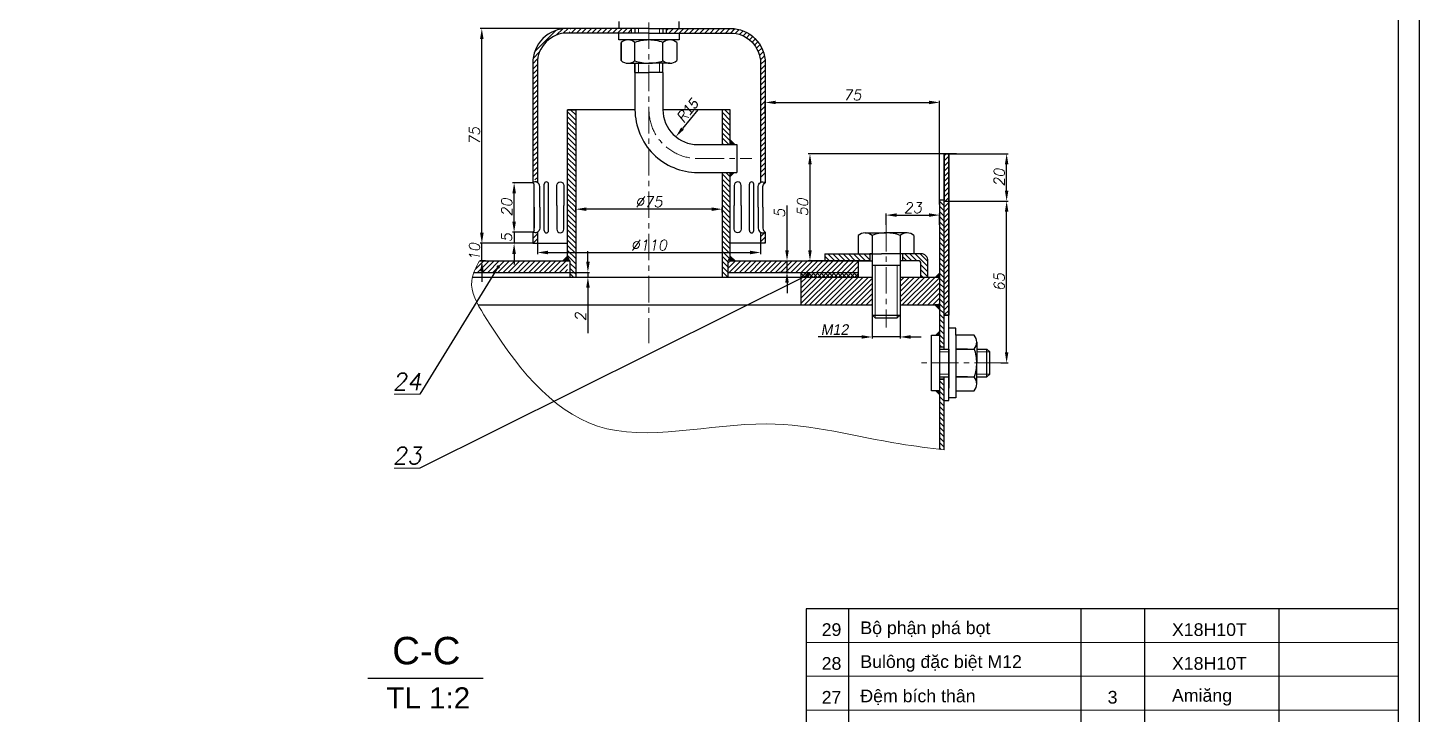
# Model space of a CAD drawing. Extents: x -45808 to 5458, y -9631 to 5897.
# Drawn here: x -43159 to -39868, y -7111 to -5486 of the extents above; entities that cross this region are included whole.
import ezdxf

# ---------------------------------------------------------------- set-up
doc = ezdxf.new("R2010")
doc.units = 0
doc.header["$LTSCALE"] = 50
doc.header["$MEASUREMENT"] = 0
doc.linetypes.add('CENTER', pattern=[2, 1.25, -0.25, 0.25, -0.25])
doc.layers.get('0').update_dxf_attribs({"linetype": 'CONTINUOUS', "plot": 0})
doc.layers.get('DEFPOINTS').update_dxf_attribs({"linetype": 'CONTINUOUS'})
for name, color, linetype, lineweight in [('Dam', 2, 'CONTINUOUS', 30), ('kthuoc', 3, 'CONTINUOUS', 13), ('manh', 4, 'CONTINUOUS', 13), ('Net manh', 3, 'CONTINUOUS', 13), ('Tam dut', 1, 'CENTER', 13)]:
    doc.layers.add(name, color=color, linetype=linetype, lineweight=lineweight)
doc.styles.add('chu2.5', font='txt.shx', dxfattribs={"oblique": 10, "height": 25})
doc.styles.add('chu50', font='', dxfattribs={"height": 50})
doc.styles.add('chu65', font='', dxfattribs={"height": 65})
doc.styles.get('chu50').set_extended_font_data('.VnArial')
doc.styles.get('chu65').set_extended_font_data('.VnArial')
doc.dimstyles.new('Copy of kichthuoc2.5', dxfattribs={"dimtxt": 25, "dimasz": 25, "dimexe": 4, "dimexo": 0, "dimgap": 5, "dimtad": 1, "dimdec": 0, "dimzin": 0, "dimdsep": 46, "dimtxsty": 'chu2.5', "dimcen": 5, "dimclrd": 256, "dimclre": 256, "dimclrt": 256, "dimadec": 0, "dimazin": 0, "dimtfac": 1, "dimtdec": 0, "dimtmove": 0, "dimatfit": 0, "dimfxl": 1, "dimtolj": 1, "dimtzin": 0, "dimarcsym": 0})
doc.dimstyles.new('kichthuoc2.5', dxfattribs={"dimtxt": 25, "dimasz": 25, "dimexe": 4, "dimexo": 0, "dimgap": 5, "dimtad": 1, "dimtoh": 1, "dimdec": 0, "dimzin": 0, "dimdsep": 46, "dimtxsty": 'chu2.5', "dimcen": 5, "dimclrd": 256, "dimclre": 256, "dimclrt": 256, "dimadec": 0, "dimazin": 0, "dimtfac": 1, "dimtdec": 0, "dimtmove": 0, "dimatfit": 0, "dimfxl": 1, "dimtolj": 1, "dimtzin": 0, "dimarcsym": 0})
pattern_1 = [(135, (-40187.813, -8291.269), (-6.0767, -6.0767), [])]
pattern_2 = [(45, (-40187.813, -8291.269), (-6.0767, 6.0767), [])]
pattern_3 = [(45, (-13007.818, -1818.66), (-6.076699, 6.076699), [])]
pattern_4 = [(135, (-13007.818, -1818.66), (-6.076699, -6.076699), [])]

# ---------------------------------------------------------------- blocks, each defined once
blk = doc.blocks.new('*D22')
at = {"layer": 'DEFPOINTS', "color": 0}
for p in [(-41574.5, -5680.1), (-41626.4, -5744.2)]:
    blk.add_point(p, dxfattribs=at)
at = {"layer": 'kthuoc', "lineweight": -2}
blk.add_line((-41574.5, -5680.1), (-41610.6, -5724.8), dxfattribs=at)
at = {"layer": 'kthuoc'}
blk.add_solid([(-41613.9, -5722.2), (-41607.4, -5727.4), (-41626.4, -5744.2)], dxfattribs=at)
at = {"layer": 'kthuoc', "insert": (-41598.9, -5682.5), "char_height": 25, "attachment_point": 5, "rotation": 51.0253, "style": 'chu2.5'}
blk.add_mtext('\\A1;R\\Fgdt.shx;15', dxfattribs=at)
blk = doc.blocks.new('*D21')
at = {"layer": 'DEFPOINTS', "color": 0}
for p in [(-41129, -5952.9), (-41002.5, -5929.6), (-41002.5, -5952.9)]:
    blk.add_point(p, dxfattribs=at)
at = {"layer": 'kthuoc', "lineweight": -2}
for p, q in [((-41129, -5952.9), (-41129, -5925.6)), ((-41104, -5929.6), (-41027.5, -5929.6)), ((-41002.5, -5952.9), (-41002.5, -5925.6))]:
    blk.add_line(p, q, dxfattribs=at)
at = {"layer": 'kthuoc'}
for points in [[(-41104, -5925.4), (-41104, -5933.7), (-41129, -5929.6)], [(-41027.5, -5925.4), (-41027.5, -5933.7), (-41002.5, -5929.6)]]:
    blk.add_solid(points, dxfattribs=at)
at = {"layer": 'kthuoc', "insert": (-41065.7, -5912.1), "char_height": 25, "attachment_point": 5, "style": 'chu2.5'}
blk.add_mtext('\\A1;23', dxfattribs=at)
blk = doc.blocks.new('*D20')
at = {"layer": 'DEFPOINTS', "color": 0}
for p in [(-41382.9, -6037.6), (-41363.4, -6037.6), (-41382.9, -6064.3)]:
    blk.add_point(p, dxfattribs=at)
at = {"layer": 'kthuoc', "lineweight": -2}
for p, q in [((-41363.4, -6012.6), (-41363.4, -5907.2)), ((-41382.9, -6037.6), (-41359.4, -6037.6)), ((-41363.4, -6064.3), (-41363.4, -6037.6)), ((-41382.9, -6064.3), (-41359.4, -6064.3)), ((-41363.4, -6089.3), (-41363.4, -6114.3))]:
    blk.add_line(p, q, dxfattribs=at)
at = {"layer": 'kthuoc'}
for points in [[(-41367.6, -6012.6), (-41359.2, -6012.6), (-41363.4, -6037.6)], [(-41367.6, -6089.3), (-41359.2, -6089.3), (-41363.4, -6064.3)]]:
    blk.add_solid(points, dxfattribs=at)
at = {"layer": 'kthuoc', "insert": (-41380.9, -5947.4), "char_height": 25, "attachment_point": 5, "rotation": 90, "style": 'chu2.5'}
blk.add_mtext('\\A1;  5', dxfattribs=at)
blk = doc.blocks.new('*D19')
at = {"layer": 'DEFPOINTS', "color": 0}
for p in [(-41162, -6166.2), (-41096, -6166.2), (-41162, -6218)]:
    blk.add_point(p, dxfattribs=at)
at = {"layer": 'kthuoc', "lineweight": -2}
for p, q in [((-41162, -6166.2), (-41162, -6222)), ((-41096, -6166.2), (-41096, -6222)), ((-41187, -6218), (-41289.8, -6218)), ((-41096, -6218), (-41162, -6218)), ((-41071, -6218), (-41046, -6218))]:
    blk.add_line(p, q, dxfattribs=at)
at = {"layer": 'kthuoc'}
for points in [[(-41187, -6213.8), (-41187, -6222.1), (-41162, -6218)], [(-41071, -6213.8), (-41071, -6222.1), (-41096, -6218)]]:
    blk.add_solid(points, dxfattribs=at)
at = {"layer": 'kthuoc', "insert": (-41250.9, -6200.5), "char_height": 25, "attachment_point": 5, "style": 'chu2.5'}
blk.add_mtext('\\A1;{\\Fgdt.shx|c0;M12}', dxfattribs=at)
blk = doc.blocks.new('*D18')
at = {"layer": 'DEFPOINTS', "color": 0}
for p in [(-41965, -5969.8), (-42009, -5996.3), (-41965, -5996.3)]:
    blk.add_point(p, dxfattribs=at)
at = {"layer": 'kthuoc', "lineweight": -2}
for p, q in [((-42009, -5944.8), (-42009, -5919.8)), ((-41965, -5969.8), (-42013, -5969.8)), ((-42009, -5969.8), (-42009, -5996.3)), ((-41965, -5996.3), (-42013, -5996.3)), ((-42009, -6021.3), (-42009, -6046.3))]:
    blk.add_line(p, q, dxfattribs=at)
at = {"layer": 'kthuoc'}
for points in [[(-42013.2, -5944.8), (-42004.8, -5944.8), (-42009, -5969.8)], [(-42013.2, -6021.3), (-42004.8, -6021.3), (-42009, -5996.3)]]:
    blk.add_solid(points, dxfattribs=at)
at = {"layer": 'kthuoc', "insert": (-42026.5, -5983), "char_height": 25, "attachment_point": 5, "rotation": 90, "style": 'chu2.5'}
blk.add_mtext('\\A1;5', dxfattribs=at)
blk = doc.blocks.new('*D17')
at = {"layer": 'DEFPOINTS', "color": 0}
for p in [(-42085.1, -5996.3), (-42076.9, -5996.3), (-42076.9, -6037.6)]:
    blk.add_point(p, dxfattribs=at)
at = {"layer": 'kthuoc', "lineweight": -2}
for p, q in [((-42085.1, -5971.3), (-42085.1, -5946.3)), ((-42076.9, -5996.3), (-42089.1, -5996.3)), ((-42085.1, -6037.6), (-42085.1, -5996.3)), ((-42076.9, -6037.6), (-42089.1, -6037.6)), ((-42085.1, -6062.6), (-42085.1, -6087.6))]:
    blk.add_line(p, q, dxfattribs=at)
at = {"layer": 'kthuoc'}
for points in [[(-42089.3, -5971.3), (-42081, -5971.3), (-42085.1, -5996.3)], [(-42089.3, -6062.6), (-42081, -6062.6), (-42085.1, -6037.6)]]:
    blk.add_solid(points, dxfattribs=at)
at = {"layer": 'kthuoc', "insert": (-42102.6, -6017), "char_height": 25, "attachment_point": 5, "rotation": 90, "style": 'chu2.5'}
blk.add_mtext('\\A1;10', dxfattribs=at)
blk = doc.blocks.new('*D16')
at = {"layer": 'DEFPOINTS', "color": 0}
for p in [(-41892.1, -6065.1), (-41860.2, -6076.1), (-41834.4, -6076.1)]:
    blk.add_point(p, dxfattribs=at)
at = {"layer": 'kthuoc', "lineweight": -2}
for p, q in [((-41834.4, -6040.1), (-41834.4, -6015.1)), ((-41892.1, -6065.1), (-41830.4, -6065.1)), ((-41860.2, -6076.1), (-41830.4, -6076.1)), ((-41834.4, -6065.1), (-41834.4, -6076.1)), ((-41834.4, -6101.1), (-41834.4, -6209.1))]:
    blk.add_line(p, q, dxfattribs=at)
at = {"layer": 'kthuoc'}
for points in [[(-41838.5, -6040.1), (-41830.2, -6040.1), (-41834.4, -6065.1)], [(-41838.5, -6101.1), (-41830.2, -6101.1), (-41834.4, -6076.1)]]:
    blk.add_solid(points, dxfattribs=at)
at = {"layer": 'kthuoc', "insert": (-41851.9, -6181.4), "char_height": 25, "attachment_point": 5, "rotation": 90, "style": 'chu2.5'}
blk.add_mtext('\\A1; 2   ', dxfattribs=at)
blk = doc.blocks.new('*D15')
at = {"layer": 'DEFPOINTS', "color": 0}
for p in [(-41863.2, -5915.6), (-41863.2, -5923.5), (-41516.7, -5923.5)]:
    blk.add_point(p, dxfattribs=at)
at = {"layer": 'kthuoc', "lineweight": -2}
for p, q in [((-41863.2, -5923.5), (-41863.2, -5911.6)), ((-41541.7, -5915.6), (-41838.2, -5915.6)), ((-41516.7, -5923.5), (-41516.7, -5911.6))]:
    blk.add_line(p, q, dxfattribs=at)
at = {"layer": 'kthuoc'}
for points in [[(-41838.2, -5911.4), (-41838.2, -5919.7), (-41863.2, -5915.6)], [(-41541.7, -5911.4), (-41541.7, -5919.7), (-41516.7, -5915.6)]]:
    blk.add_solid(points, dxfattribs=at)
at = {"layer": 'kthuoc', "insert": (-41690, -5898.1), "char_height": 25, "attachment_point": 5, "style": 'chu2.5'}
blk.add_mtext('\\A1;%%c75', dxfattribs=at)
blk = doc.blocks.new('*D14')
at = {"layer": 'DEFPOINTS', "color": 0}
for p in [(-41954, -5983.2), (-41426, -5983.2), (-41426, -6018.1)]:
    blk.add_point(p, dxfattribs=at)
at = {"layer": 'kthuoc', "lineweight": -2}
for p, q in [((-41954, -5983.2), (-41954, -6022.1)), ((-41426, -5983.2), (-41426, -6022.1)), ((-41929, -6018.1), (-41451, -6018.1))]:
    blk.add_line(p, q, dxfattribs=at)
at = {"layer": 'kthuoc'}
for points in [[(-41929, -6013.9), (-41929, -6022.3), (-41954, -6018.1)], [(-41451, -6013.9), (-41451, -6022.3), (-41426, -6018.1)]]:
    blk.add_solid(points, dxfattribs=at)
at = {"layer": 'kthuoc', "insert": (-41690, -6000.6), "char_height": 25, "attachment_point": 5, "style": 'chu2.5'}
blk.add_mtext('\\A1;%%c110', dxfattribs=at)
blk = doc.blocks.new('*D13')
at = {"layer": 'DEFPOINTS', "color": 0}
for p in [(-42085.4, -5487.8), (-41888.4, -5487.8), (-42010.1, -5996.3)]:
    blk.add_point(p, dxfattribs=at)
at = {"layer": 'kthuoc', "lineweight": -2}
for p, q in [((-41888.4, -5487.8), (-42089.4, -5487.8)), ((-42085.4, -5971.3), (-42085.4, -5512.8)), ((-42010.1, -5996.3), (-42089.4, -5996.3))]:
    blk.add_line(p, q, dxfattribs=at)
at = {"layer": 'kthuoc'}
for points in [[(-42089.5, -5512.8), (-42081.2, -5512.8), (-42085.4, -5487.8)], [(-42089.5, -5971.3), (-42081.2, -5971.3), (-42085.4, -5996.3)]]:
    blk.add_solid(points, dxfattribs=at)
at = {"layer": 'kthuoc', "insert": (-42102.9, -5742.1), "char_height": 25, "attachment_point": 5, "rotation": 90, "style": 'chu2.5'}
blk.add_mtext('\\A1;75', dxfattribs=at)
blk = doc.blocks.new('*D12')
at = {"layer": 'DEFPOINTS', "color": 0}
for p in [(-42008.9, -5852.9), (-41965, -5852.9), (-41965, -5969.8)]:
    blk.add_point(p, dxfattribs=at)
at = {"layer": 'kthuoc', "lineweight": -2}
for p, q in [((-41965, -5852.9), (-42012.9, -5852.9)), ((-42008.9, -5944.8), (-42008.9, -5877.9)), ((-41965, -5969.8), (-42012.9, -5969.8))]:
    blk.add_line(p, q, dxfattribs=at)
at = {"layer": 'kthuoc'}
for points in [[(-42013, -5877.9), (-42004.7, -5877.9), (-42008.9, -5852.9)], [(-42013, -5944.8), (-42004.7, -5944.8), (-42008.9, -5969.8)]]:
    blk.add_solid(points, dxfattribs=at)
at = {"layer": 'kthuoc', "insert": (-42026.4, -5911.3), "char_height": 25, "attachment_point": 5, "rotation": 90, "style": 'chu2.5'}
blk.add_mtext('\\A1;20', dxfattribs=at)
blk = doc.blocks.new('*D11')
at = {"layer": 'DEFPOINTS', "color": 0}
for p in [(-40991.5, -5784.6), (-40843.9, -5784.6), (-40991.5, -5896.7)]:
    blk.add_point(p, dxfattribs=at)
at = {"layer": 'kthuoc', "lineweight": -2}
for p, q in [((-40991.5, -5784.6), (-40839.9, -5784.6)), ((-40843.9, -5871.7), (-40843.9, -5809.6)), ((-40991.5, -5896.7), (-40839.9, -5896.7))]:
    blk.add_line(p, q, dxfattribs=at)
at = {"layer": 'kthuoc'}
for points in [[(-40848, -5809.6), (-40839.7, -5809.6), (-40843.9, -5784.6)], [(-40848, -5871.7), (-40839.7, -5871.7), (-40843.9, -5896.7)]]:
    blk.add_solid(points, dxfattribs=at)
at = {"layer": 'kthuoc', "insert": (-40861.4, -5840.7), "char_height": 25, "attachment_point": 5, "rotation": 90, "style": 'chu2.5'}
blk.add_mtext('\\A1;20', dxfattribs=at)
blk = doc.blocks.new('*D10')
at = {"layer": 'DEFPOINTS', "color": 0}
for p in [(-40936.7, -5896.7), (-40843.9, -5896.7), (-40857.6, -6279.6)]:
    blk.add_point(p, dxfattribs=at)
at = {"layer": 'kthuoc', "lineweight": -2}
for p, q in [((-40936.7, -5896.7), (-40839.9, -5896.7)), ((-40843.9, -6254.6), (-40843.9, -5921.7)), ((-40857.6, -6279.6), (-40839.9, -6279.6))]:
    blk.add_line(p, q, dxfattribs=at)
at = {"layer": 'kthuoc'}
for points in [[(-40848, -5921.7), (-40839.7, -5921.7), (-40843.9, -5896.7)], [(-40848, -6254.6), (-40839.7, -6254.6), (-40843.9, -6279.6)]]:
    blk.add_solid(points, dxfattribs=at)
at = {"layer": 'kthuoc', "insert": (-40861.4, -6088.2), "char_height": 25, "attachment_point": 5, "rotation": 90, "style": 'chu2.5'}
blk.add_mtext('\\A1;65', dxfattribs=at)
blk = doc.blocks.new('*D45')
at = {"layer": 'DEFPOINTS', "color": 0}
for p in [(-41415, -5690.1), (-41002.5, -5662.9), (-41002.5, -5904.4)]:
    blk.add_point(p, dxfattribs=at)
at = {"layer": 'Net manh', "lineweight": -2}
for p, q in [((-41415, -5690.1), (-41415, -5658.9)), ((-41002.5, -5904.4), (-41002.5, -5658.9)), ((-41390, -5662.9), (-41027.5, -5662.9))]:
    blk.add_line(p, q, dxfattribs=at)
at = {"layer": 'Net manh'}
for points in [[(-41390, -5658.8), (-41390, -5667.1), (-41415, -5662.9)], [(-41027.5, -5658.8), (-41027.5, -5667.1), (-41002.5, -5662.9)]]:
    blk.add_solid(points, dxfattribs=at)
at = {"layer": 'Net manh', "insert": (-41208.7, -5645.4), "char_height": 25, "attachment_point": 5, "style": 'chu2.5'}
blk.add_mtext('\\A1;75', dxfattribs=at)
blk = doc.blocks.new('*D53')
at = {"layer": 'DEFPOINTS', "color": 0}
for p in [(-40962.6, -5784.6), (-41309.1, -6037.6), (-41290.5, -6037.6)]:
    blk.add_point(p, dxfattribs=at)
at = {"layer": 'Net manh', "lineweight": -2}
for p, q in [((-40962.6, -5784.6), (-41313.1, -5784.6)), ((-41309.1, -5809.6), (-41309.1, -6012.6)), ((-41290.5, -6037.6), (-41313.1, -6037.6))]:
    blk.add_line(p, q, dxfattribs=at)
at = {"layer": 'Net manh'}
for points in [[(-41313.3, -5809.6), (-41304.9, -5809.6), (-41309.1, -5784.6)], [(-41313.3, -6012.6), (-41304.9, -6012.6), (-41309.1, -6037.6)]]:
    blk.add_solid(points, dxfattribs=at)
at = {"layer": 'Net manh', "insert": (-41326.6, -5911.1), "char_height": 25, "attachment_point": 5, "rotation": 90, "style": 'chu2.5'}
blk.add_mtext('\\A1;50', dxfattribs=at)

msp = doc.modelspace()

# ---------------------------------------------------------------- hatches: boundary and pattern name
at = {"layer": 'Net manh'}
h = msp.add_hatch(dxfattribs=at)
h.set_pattern_fill('ANSI31', color=256, scale=68.75, style=0)
h.set_pattern_definition(pattern_2)
h.paths.add_polyline_path([(-41954, -5570.1, -0.414214), (-41882.5, -5498.6), (-41877.4, -5498.6), (-41876.3, -5487.6), (-41882.5, -5487.6, 0.414214), (-41965, -5570.1), (-41965, -5841.4), (-41954, -5851.1)])
h = msp.add_hatch(dxfattribs=at)
h.set_pattern_fill('ANSI31', color=256, scale=68.75, style=0)
h.paths.add_polyline_path([(-41731.2, -5498.6), (-41731.2, -5487.6), (-41876.4, -5487.6), (-41876.4, -5498.6)])
h = msp.add_hatch(dxfattribs=at)
h.set_pattern_fill('ANSI31', color=256, scale=68.75, style=0)
h.paths.add_polyline_path([(-41648.7, -5498.6), (-41648.7, -5487.6), (-41503.6, -5487.6), (-41503.6, -5498.6)])
h = msp.add_hatch(dxfattribs=at)
h.set_pattern_fill('ANSI31', color=256, scale=68.75, style=0)
h.paths.add_polyline_path([(-41426, -5570.1, 0.414214), (-41497.5, -5498.6), (-41502.5, -5498.6), (-41503.6, -5487.6), (-41497.5, -5487.6, -0.414214), (-41415, -5570.1), (-41415, -5841.4), (-41426, -5851.1)])
h = msp.add_hatch(dxfattribs=at)
h.set_pattern_fill('ANSI31', color=256, scale=68.75, style=0)
h.paths.add_polyline_path([(-41493.2, -5487.7), (-41496.6, -5498.6, -0.149488), (-41456.8, -5511.3), (-41458.4, -5497.4, 0.110815)])
h = msp.add_hatch(dxfattribs=at)
h.set_pattern_fill('ANSI31', color=256, scale=68.75, angle=90, style=0)
h.set_pattern_definition(pattern_4)
h.paths.add_polyline_path([(-41863.2, -5680.1), (-41882.5, -5680.1), (-41882.5, -6026.6), (-41876.8, -6037.6), (-41876.8, -6076.1), (-41863.2, -6076.1), (-41863.2, -6037.6)])
h = msp.add_hatch(dxfattribs=at)
h.set_pattern_fill('ANSI31', color=256, scale=68.75, angle=90, style=0)
h.set_pattern_definition(pattern_1)
h.paths.add_polyline_path([(-41516.7, -5762.6), (-41497.5, -5762.6), (-41497.5, -5680.1), (-41516.7, -5680.1)])
h = msp.add_hatch(dxfattribs=at)
h.set_pattern_fill('ANSI31', color=256, scale=68.75, style=0)
h.set_pattern_definition(pattern_2)
h.paths.add_polyline_path([(-40980.5, -5784.6), (-40991.5, -5784.6), (-40991.5, -6166.8), (-40980.5, -6166.8)])
h = msp.add_hatch(dxfattribs=at)
h.set_pattern_fill('ANSI31', color=256, scale=68.75, angle=90, style=0)
h.set_pattern_definition(pattern_4)
h.paths.add_polyline_path([(-41497.5, -5828.6), (-41516.7, -5828.6), (-41516.7, -6076.1), (-41503.2, -6076.1), (-41503.2, -6037.6), (-41497.5, -6026.6)])
h = msp.add_hatch(dxfattribs=at)
h.set_pattern_fill('ANSI31', color=256, scale=68.75, angle=90, style=0)
h.set_pattern_definition(pattern_1)
h.paths.add_polyline_path([(-41002.5, -6241.1), (-40991.5, -6241.1), (-40991.5, -5894.6), (-41002.5, -5894.6)])
h = msp.add_hatch(dxfattribs=at)
h.set_pattern_fill('ANSI31', color=256, scale=68.75, style=0)
h.set_pattern_definition(pattern_2)
h.paths.add_polyline_path([(-41954, -5970.1, -0.275521), (-41965, -5969.8), (-41965, -5996.3), (-41954, -5996.3)])
h = msp.add_hatch(dxfattribs=at)
h.set_pattern_fill('ANSI31', color=256, scale=68.75, style=0)
h.set_pattern_definition(pattern_2)
h.paths.add_polyline_path([(-41415, -5969.8, -0.275521), (-41426, -5970.1), (-41426, -5996.3), (-41415, -5996.3)])
h = msp.add_hatch(dxfattribs=at)
h.set_pattern_fill('ANSI31', color=256, scale=68.75, style=0)
h.set_pattern_definition(pattern_3)
edge = h.paths.add_edge_path()
edge.add_line((-41882.5, -6037.6), (-42090.6, -6037.6))
edge.add_spline(control_points=[(-42090.6, -6037.6), (-42095.5, -6046.7), (-42100.4, -6055.9), (-42104, -6065.1)], knot_values=[0, 0, 0, 0, 43.082387, 43.082387, 43.082387, 43.082387], degree=3, periodic=0)
edge.add_line((-42104, -6065.1), (-41882.5, -6065.1))
edge.add_line((-41882.5, -6065.1), (-41882.5, -6037.6))
h.paths.add_polyline_path([(-42033.9, -6043), (-42033.9, -6023), (-42008.1, -6023), (-42008.1, -6043)], flags=9)
h = msp.add_hatch(dxfattribs=at)
h.set_pattern_fill('ANSI31', color=256, scale=68.75, angle=90, style=0)
h.set_pattern_definition(pattern_1)
h.paths.add_polyline_path([(-41273.6, -6021.1), (-41273.6, -6037.6), (-41167.5, -6037.6), (-41167.5, -6021.1)])
h.paths.add_polyline_path([(-41046.5, -6037.6), (-41046.5, -6076.1), (-41030, -6076.1), (-41030, -6037.6, 0.414214), (-41046.5, -6021.1), (-41090.5, -6021.1), (-41090.5, -6037.6)])
h = msp.add_hatch(color=256, dxfattribs=at)
h.paths.add_polyline_path([(-41882.5, -6026.6), (-41893.8, -6037.6), (-41882.5, -6037.6)])
h.paths.add_polyline_path([(-41882.5, -6026.6), (-41882.5, -6037.6), (-41876.8, -6037.6)])
h = msp.add_hatch(color=256, dxfattribs=at)
h.paths.add_polyline_path([(-41497.5, -6026.6), (-41486.2, -6037.6), (-41497.5, -6037.6)])
h.paths.add_polyline_path([(-41497.5, -6026.6), (-41497.5, -6037.6), (-41503.2, -6037.6)])
h = msp.add_hatch(dxfattribs=at)
h.set_pattern_fill('ANSI31', color=256, scale=68.75, style=0)
h.set_pattern_definition(pattern_3)
h.paths.add_polyline_path([(-41195, -6037.6), (-41294, -6037.6), (-41497.5, -6037.6), (-41497.5, -6026.6), (-41503.2, -6037.6), (-41503.2, -6065.1), (-41195, -6065.1)])
h = msp.add_hatch(dxfattribs=at)
h.set_pattern_fill('NET', color=256, scale=55, angle=45, style=0)
h.set_pattern_definition([(45, (-13007.818, -1818.66), (-4.8613591, 4.8613591), []), (135, (-13007.818, -1818.66), (-4.8613591, -4.8613591), [])])
h.paths.add_polyline_path([(-41195, -6065.1), (-41330.7, -6065.1), (-41330.7, -6076.1), (-41195, -6076.1)])
h = msp.add_hatch(dxfattribs=at)
h.set_pattern_fill('ANSI31', color=256, scale=68.75, style=0)
h.set_pattern_definition(pattern_3)
h.paths.add_polyline_path([(-41162, -6076.1), (-41330.7, -6076.1), (-41330.7, -6142.1), (-41162, -6142.1)])
h = msp.add_hatch(dxfattribs=at)
h.set_pattern_fill('ANSI31', color=256, scale=68.75, style=0)
h.set_pattern_definition(pattern_3)
h.paths.add_polyline_path([(-41002.5, -6076.1), (-41096, -6076.1), (-41096, -6142.1), (-41002.5, -6142.1)])
h = msp.add_hatch(dxfattribs=at)
h.set_pattern_fill('ANSI31', color=256, scale=68.75, angle=90, style=0)
h.set_pattern_definition(pattern_4)
edge = h.paths.add_edge_path()
edge.add_line((-40991.5, -6318.1), (-41002.5, -6318.1))
edge.add_line((-41002.5, -6318.1), (-41002.5, -6483.8))
edge.add_spline(control_points=[(-41002.5, -6483.8), (-40998.8, -6484.2), (-40995.1, -6484.6), (-40991.5, -6485.1)], knot_values=[1929.3495, 1929.3495, 1929.3495, 1929.3495, 1945.443049, 1945.443049, 1945.443049, 1945.443049], degree=3, periodic=0)
edge.add_line((-40991.5, -6485.1), (-40991.5, -6318.1))

# ---------------------------------------------------------------- linework, layer by layer
msp.add_lwpolyline([(-45808, -9631.1), (-45808, -1231.1), (-39868, -1231.1), (-39868, -9631.1), (-45808, -9631.1)], close=True)
at = {"layer": 'Dam'}
for p, q in [((-39918, -1281.1), (-39918, -9581.1)), ((-41318, -6861.1), (-41318, -9581.1)), ((-39918, -6861.1), (-41318, -6861.1)), ((-41218, -6861.1), (-41218, -9261.1)), ((-40668, -6861.1), (-40668, -9581.1)), ((-40518, -6861.1), (-40518, -9261.1)), ((-40199.9, -6861.1), (-40199.9, -9261.1)), ((-42354.8, -7025.5), (-42082.1, -7025.5)), ((-42340.7, -7025.5), (-42199.9, -7025.5))]:
    msp.add_line(p, q, dxfattribs=at)
at = {"layer": 'Dam', "color": 2}
for p, q in [((-41761.5, -5471.1), (-41761.5, -5487.6)), ((-41731.2, -5498.6), (-41731.2, -5487.6)), ((-41723, -5487.6), (-41723, -5498.6)), ((-41657, -5487.6), (-41657, -5498.6)), ((-41648.7, -5498.6), (-41648.7, -5487.6)), ((-41618.5, -5487.6), (-41618.5, -5471.1)), ((-41761.5, -5515.1), (-41761.5, -5498.6)), ((-41618.5, -5515.1), (-41761.5, -5515.1)), ((-41756, -5563.9), (-41756, -5521.2)), ((-41756, -5521.2), (-41756, -5563.9)), ((-41723, -5564.4), (-41723, -5520.7)), ((-41657, -5564.4), (-41657, -5520.7)), ((-41624, -5521.2), (-41624, -5563.9)), ((-41618.5, -5498.6), (-41618.5, -5515.1)), ((-41739.5, -5570.1), (-41690, -5570.1)), ((-41723, -5570.1), (-41723, -5592.1)), ((-41723, -5592.1), (-41723, -5570.1)), ((-41723, -5592.1), (-41690, -5592.1)), ((-41640.5, -5570.1), (-41690, -5570.1)), ((-41657, -5592.1), (-41690, -5592.1)), ((-41657, -5592.1), (-41657, -5570.1)), ((-41882.5, -5680.1), (-41863.2, -5680.1)), ((-41723, -5680.1), (-41882.5, -5680.1)), ((-41882.5, -6037.6), (-41882.5, -5680.1)), ((-41863.2, -5680.1), (-41863.2, -6037.6)), ((-41499.8, -5680.1), (-41657, -5680.1)), ((-41497.5, -5680.1), (-41516.7, -5680.1)), ((-41516.7, -5680.1), (-41516.7, -5762.6)), ((-41497.5, -5762.6), (-41497.5, -5680.1)), ((-41497.5, -5762.6), (-41497.5, -5680.1)), ((-41486.5, -5762.6), (-41497.5, -5751.6)), ((-41497.5, -5762.6), (-41486.5, -5762.6)), ((-41482.4, -5762.6), (-41482.4, -5828.6)), ((-40980.5, -5784.6), (-40991.5, -5784.6)), ((-40991.5, -5784.6), (-40991.5, -5894.6)), ((-40980.5, -6368.6), (-40980.5, -5784.6)), ((-41937.9, -5966.4), (-41937.9, -5856.1)), ((-41927.6, -5966.4), (-41927.6, -5856.1)), ((-41516.7, -5828.6), (-41516.7, -6076.1)), ((-41497.5, -6037.6), (-41497.5, -5828.6)), ((-41452.4, -5966.4), (-41452.4, -5856.1)), ((-41442, -5966.4), (-41442, -5856.1)), ((-40991.5, -5894.6), (-41002.5, -5894.6)), ((-41002.5, -5894.6), (-41002.5, -6142.1)), ((-40991.5, -6246.6), (-40991.5, -5894.6)), ((-41195, -5977.9), (-41195, -6021.1)), ((-41178.5, -5971.7), (-41129, -5971.7)), ((-41162, -5977.4), (-41162, -6037.6)), ((-41079.5, -5971.7), (-41129, -5971.7)), ((-41096, -5977.4), (-41096, -6037.6)), ((-41063, -6020.6), (-41063, -5977.9)), ((-41965, -5996.3), (-41882.5, -5996.3)), ((-41415, -5996.3), (-41497.5, -5996.3)), ((-41273.6, -6021.1), (-41273.6, -6037.6)), ((-41273.6, -6021.1), (-41140, -6021.1)), ((-41167.5, -6021.1), (-41167.5, -6037.6)), ((-41162, -6021.1), (-41167.5, -6021.1)), ((-41090.5, -6021.1), (-41090.5, -6037.6)), ((-42090.6, -6037.6), (-41876.8, -6037.6)), ((-41876.8, -6037.6), (-41876.8, -6076.1)), ((-41863.2, -6037.6), (-41863.2, -6076.1)), ((-41516.7, -6037.6), (-41516.7, -6076.1)), ((-41503.2, -6037.6), (-41503.2, -6076.1)), ((-41497.5, -6037.6), (-41167.5, -6037.6)), ((-41470, -6037.6), (-41162, -6037.6)), ((-41167.5, -6037.6), (-41294, -6037.6)), ((-41195, -6037.6), (-41195, -6076.1)), ((-41162, -6037.6), (-41162, -6166.2)), ((-41162, -6047.9), (-41096, -6047.9)), ((-41096, -6037.6), (-41096, -6166.2)), ((-42107.6, -6076.1), (-41162, -6076.1)), ((-42104, -6065.1), (-41876.8, -6065.1)), ((-41503.2, -6065.1), (-41195, -6065.1)), ((-41470, -6065.1), (-41195, -6065.1)), ((-41330.7, -6065.1), (-41330.7, -6142.1)), ((-41096, -6076.1), (-41002.5, -6076.1)), ((-42094, -6142.1), (-41162, -6142.1)), ((-41096, -6142.1), (-41002.5, -6142.1)), ((-41013.5, -6142.3), (-41002.5, -6153.3)), ((-41002.5, -6142.3), (-41013.5, -6142.3)), ((-41002.5, -6142.1), (-41002.5, -6417.1)), ((-41162, -6166.2), (-41096, -6166.2)), ((-41162, -6166.2), (-41155.1, -6173.1)), ((-41155.1, -6173.1), (-41102.8, -6173.1)), ((-41096, -6166.2), (-41102.8, -6173.1)), ((-40991.5, -6166.8), (-40980.5, -6166.8)), ((-40964, -6197.1), (-40980.5, -6197.1)), ((-40964, -6213.6), (-40964, -6197.1)), ((-40920.8, -6213.6), (-40964, -6213.6)), ((-40964, -6213.6), (-40964, -6345.6)), ((-41002.5, -6241.1), (-40991.5, -6241.1)), ((-41002.5, -6246.6), (-40980.5, -6246.6)), ((-40980.5, -6246.6), (-40980.5, -6338.9)), ((-40964, -6246.6), (-40920.3, -6246.6)), ((-40936.8, -6246.6), (-40964, -6246.6)), ((-40914.6, -6230.1), (-40914.6, -6279.6)), ((-40914.6, -6246.6), (-40890.5, -6246.6)), ((-40890.5, -6312.6), (-40890.5, -6246.6)), ((-40890.5, -6246.6), (-40883.7, -6253.5)), ((-40883.7, -6305.7), (-40883.7, -6253.5)), ((-40914.6, -6329.1), (-40914.6, -6279.6)), ((-41002.5, -6312.6), (-40980.5, -6312.6)), ((-41002.5, -6318.1), (-40991.5, -6318.1)), ((-40991.5, -6318.1), (-41002.5, -6318.1)), ((-41002.5, -6318.1), (-41002.5, -6483.8)), ((-40991.5, -6485.1), (-40991.5, -6312.6)), ((-40991.5, -6417.1), (-40991.5, -6318.1)), ((-40964, -6312.6), (-40920.3, -6312.6)), ((-40936.8, -6312.6), (-40964, -6312.6)), ((-40914.6, -6312.6), (-40890.5, -6312.6)), ((-40890.5, -6312.6), (-40883.7, -6305.7)), ((-40964, -6345.6), (-40964, -6362.1)), ((-40963.5, -6345.6), (-40920.8, -6345.6)), ((-40991.5, -6368.7), (-40980.5, -6368.6)), ((-40964, -6362.1), (-40980.5, -6362.1))]:
    msp.add_line(p, q, dxfattribs=at)
for points in [[(-41690, -5487.6), (-41882.5, -5487.6, 0.414214), (-41965, -5570.1), (-41965, -5852.9)], [(-41690, -5487.6), (-41497.5, -5487.6, -0.414214), (-41415, -5570.1), (-41415, -5852.9)], [(-41690, -5498.6), (-41882.5, -5498.6, 0.414214), (-41954, -5570.1), (-41954, -5852.2)], [(-41690, -5498.6), (-41497.5, -5498.6, -0.414214), (-41426, -5570.1), (-41426, -5852.2)], [(-41723, -5680.1, 0.414214), (-41574.5, -5828.6), (-41482.4, -5828.6)], [(-41657, -5680.1, 0.414214), (-41574.5, -5762.6), (-41482.4, -5762.6)], [(-41948.5, -5911.1), (-41948.5, -5861.6, 0.621391), (-41965, -5852.9)], [(-41961.5, -5966.3), (-41961.5, -5861.6, 0.331936), (-41965, -5852.9)], [(-41908.1, -5906.8), (-41908.1, -5859.2, -0.414214), (-41899.9, -5850.9, -0.414214), (-41891.6, -5859.2, -0.414214)], [(-41471.8, -5906.8), (-41471.8, -5859.2, 0.414214), (-41480.1, -5850.9, 0.414214), (-41488.3, -5859.2, 0.414214)], [(-41431.5, -5911.1), (-41431.5, -5861.6, -0.621391), (-41415, -5852.9)], [(-41420.4, -5911.1), (-41420.4, -5861.9, -0.212748), (-41415, -5852.8)], [(-41948.5, -5911.1), (-41948.5, -5960.6, -0.5948), (-41965, -5969.8)], [(-41908.1, -5906.8), (-41908.1, -5963.2, 0.414214), (-41899.9, -5971.4, 0.414214), (-41891.6, -5963.2, 0.414214)], [(-41471.8, -5906.8), (-41471.8, -5963.2, -0.414214), (-41480.1, -5971.4, -0.414214), (-41488.3, -5963.2, -0.414214)], [(-41431.5, -5911.1), (-41431.5, -5960.6, 0.5948), (-41415, -5969.8)], [(-41420.4, -5911.1), (-41420.4, -5960.6, 0.212748), (-41415, -5969.8)], [(-41961.5, -5966.3, -0.181886), (-41965, -5969.8)], [(-41030, -6076.1), (-41030, -6037.6, 0.414214), (-41046.5, -6021.1), (-41140, -6021.1)], [(-41046.5, -6076.1), (-41046.5, -6044.6, 0.414214), (-41053.5, -6037.6), (-41096, -6037.6)]]:
    msp.add_lwpolyline(points, format="xyb", dxfattribs=at)
for points in [[(-41723, -5592.1), (-41723, -5680.1)], [(-41657, -5592.1), (-41657, -5680.1)], [(-41891.6, -5859.2), (-41891.6, -5906.8)], [(-41488.3, -5859.2), (-41488.3, -5906.8)], [(-41961.5, -5911.1), (-41961.5, -5960.6)], [(-41891.6, -5963.2), (-41891.6, -5906.8)], [(-41488.3, -5963.2), (-41488.3, -5906.8)], [(-41965, -5969.8), (-41965, -5996.3)], [(-41954, -5970.1), (-41954, -5996.3)], [(-41426, -5970.1), (-41426, -5996.3)], [(-41415, -5969.8), (-41415, -5996.3)], [(-41002.5, -6279.6), (-41002.5, -6345.6), (-41021.7, -6345.6), (-41021.7, -6213.6), (-41002.5, -6213.6)]]:
    msp.add_lwpolyline(points, dxfattribs=at)
for points in [[(-40991.5, -5784.6), (-40980.5, -5784.6), (-40980.5, -6166.8), (-40991.5, -6166.8)], [(-41002.5, -6241.1), (-40991.5, -6241.1), (-40991.5, -5894.6), (-41002.5, -5894.6)]]:
    msp.add_lwpolyline(points, close=True, dxfattribs=at)
for centre, radius, start, end in [((-41739.5, -5540.3), 25.2, 49.1176, 130.8824), ((-41690, -5614.1), 99, 90, 109.7203), ((-41690, -5614.1), 99, 70.2797, 90), ((-41640.5, -5540.3), 25.2, 49.1176, 130.8824), ((-41739.5, -5544.9), 25.2, 229.1176, 310.8824), ((-41690, -5471.1), 99, 250.2797, 270), ((-41690, -5471.1), 99, 270, 289.7203), ((-41640.5, -5544.9), 25.2, 229.1176, 310.8824), ((-41932.7, -5856.1), 5.15, 0, 180), ((-41447.2, -5856.1), 5.15, 360, 180), ((-41932.7, -5966.4), 5.15, 180, 0), ((-41447.2, -5966.4), 5.15, 180, 360), ((-41178.5, -5997), 25.2, 49.1176, 130.8824), ((-41129, -6070.7), 99, 90, 109.7203), ((-41129, -6070.7), 99, 70.2797, 90), ((-41079.5, -5997), 25.2, 49.1176, 130.8824), ((-40939.8, -6230.1), 25.2, 319.1176, 40.8824), ((-41013.6, -6279.6), 99, 0, 19.7203), ((-41013.6, -6279.6), 99, 340.2797, 0), ((-40939.8, -6329.1), 25.2, 319.1176, 40.8824)]:
    msp.add_arc(centre, radius, start, end, dxfattribs=at)
for points in [[(-41486.5, -5762.6), (-41497.5, -5751.6), (-41497.5, -5762.6)], [(-41486.5, -5828.6), (-41497.5, -5839.6), (-41497.5, -5828.6)], [(-41002.5, -6065.1), (-41002.5, -6076.1), (-41013.5, -6076.1)], [(-41011.9, -6142.1), (-41002.5, -6153.3), (-41013.5, -6142.3)], [(-41013.5, -6142.3), (-41013.5, -6142.3), (-41003, -6142.3)], [(-41003, -6142.3), (-41003, -6142.3), (-41002.5, -6152.1), (-41011.7, -6142.3)], [(-41002.5, -6202.6), (-41002.5, -6213.6), (-41013.5, -6213.6)], [(-41002.5, -6356.6), (-41002.5, -6345.6), (-41013.5, -6345.6)]]:
    msp.add_solid(points, dxfattribs=at)
at = {"layer": 'kthuoc'}
for p, q in [((-42231.8, -6353.2), (-42292.4, -6353.2)), ((-42231.8, -6528.3), (-42292.4, -6528.3))]:
    msp.add_line(p, q, dxfattribs=at)
at = {"layer": 'manh'}
for p, q in [((-39918, -6941.1), (-41318, -6941.1)), ((-39918, -7021.1), (-41318, -7021.1)), ((-39918, -7101.1), (-41318, -7101.1))]:
    msp.add_line(p, q, dxfattribs=at)
at = {"layer": 'Net manh'}
for p, q in [((-41714.7, -5498.6), (-41714.7, -5487.6)), ((-41665.2, -5498.6), (-41665.2, -5487.6)), ((-41714.7, -5592.1), (-41714.7, -5570.1)), ((-41665.2, -5592.1), (-41665.2, -5570.1)), ((-41882.5, -6026.6), (-41893.8, -6037.6)), ((-41882.5, -6026.6), (-41876.8, -6037.6)), ((-41497.5, -6026.6), (-41503.2, -6037.6)), ((-41497.5, -6026.6), (-41486.2, -6037.6)), ((-41155.1, -6173.1), (-41155.1, -6047.9)), ((-41102.8, -6173.1), (-41102.8, -6047.9)), ((-40980.5, -6253.5), (-41002.5, -6253.5)), ((-40883.7, -6253.5), (-40914.6, -6253.5)), ((-40980.5, -6305.7), (-41002.5, -6305.7)), ((-40883.7, -6305.7), (-40914.6, -6305.7))]:
    msp.add_line(p, q, dxfattribs=at)
msp.add_spline([(-42090.6, -6037.6), (-42109.3, -6085.1), (-42080.2, -6165.7), (-41811.9, -6428.8), (-41411.7, -6423.7), (-41095.9, -6471), (-40991.5, -6485.1)], degree=3, dxfattribs=at)
at = {"layer": 'Tam dut'}
for p, q in [((-41690, -5373.6), (-41690, -6232.4)), ((-41129, -5952.9), (-41129, -6195.5)), ((-40857.6, -6279.6), (-41045.7, -6279.6))]:
    msp.add_line(p, q, dxfattribs=at)
msp.add_lwpolyline([(-41690, -5680.1, 0.414214), (-41574.5, -5795.6), (-41446.9, -5795.6)], format="xyb", dxfattribs=at)

# ---------------------------------------------------------------- texts
at = {"layer": 'kthuoc'}
for s, insert, char_height, width, attachment_point, style in [('C-C', (-42216.6, -6960.8), 65, 383.94, 5, 'chu65'), ('TL 1:2', (-42311, -7047.3), 50, 530.059, 1, 'chu50')]:
    msp.add_mtext(s, dxfattribs=dict(at, insert=insert, char_height=char_height, width=width, attachment_point=attachment_point, style=style))
at = {"layer": 'manh', "char_height": 40, "attachment_point": 9, "style": 'chu2.5'}
for s, insert in [('24', (-42227.7, -6343.6)), ('23', (-42227.7, -6518.7))]:
    msp.add_mtext(s, dxfattribs=dict(at, insert=insert))
at = {"layer": 'manh', "char_height": 30, "attachment_point": 4}
for s, insert, width in [('{\\f.VnArial|b0|i0|c0|p34;29}', (-41281.4, -6910.9), 187.104), ('{\\f.VnArial|b0|i0|c0|p34;Bé phËn ph¸ bät}', (-41189.9, -6910.9), 525.069), ('{\\f.VnArial|b0|i0|c0|p34;X18H10T}', (-40452.7, -6910.9), 187.104), ('{\\f.VnArial|b0|i0|c0|p34;28}', (-41281.4, -6990.9), 187.104), ('{\\f.VnArial|b0|i0|c0|p34;Bul«ng ®Æc biÖt M12}', (-41189.9, -6990.9), 525.069), ('{\\f.VnArial|b0|i0|c0|p34;X18H10T}', (-40452.7, -6990.9), 187.104), ('{\\f.VnArial|b0|i0|c0|p34;27}', (-41281.4, -7070.9), 187.104), ('{\\f.VnArial|b0|i0|c0|p34;§Öm bÝch th©n}', (-41189.9, -7070.9), 525.069), ('{\\f.VnArial|b0|i0|c0|p34;3}', (-40605, -7070.9), 187.104), ('{\\f.VnArial|b0|i0|c0|p34;Ami¨ng}', (-40452.7, -7070.9), 187.104)]:
    msp.add_mtext(s, dxfattribs=dict(at, insert=insert, width=width))

# ---------------------------------------------------------------- dimensions: what is measured, and where the dimension line sits
at = {"layer": 'kthuoc'}
for base, p1, p2, text, picture, middle in [((-42085.4, -5487.8), (-42010.1, -5996.3), (-41888.4, -5487.8), '75', '*D13', (-42102.9, -5742.1)), ((-40843.9, -5784.6), (-40991.5, -5896.7), (-40991.5, -5784.6), '20', '*D11', (-40861.4, -5840.7)), ((-42008.9, -5852.9), (-41965, -5969.8), (-41965, -5852.9), '20', '*D12', (-42026.4, -5911.3)), ((-40843.9, -5896.7), (-40857.6, -6279.6), (-40936.7, -5896.7), '65', '*D10', (-40861.4, -6088.2))]:
    dim = msp.add_linear_dim(base=base, p1=p1, p2=p2, angle=90, text=text, dimstyle='kichthuoc2.5', dxfattribs=at)
    dim.commit()
    dim.dimension.update_dxf_attribs({"geometry": picture, "text_midpoint": middle})
dim = msp.add_radius_dim(center=(-41574.5, -5680.1), mpoint=(-41626.4, -5744.2), text='R\\Fgdt.shx;15', dimstyle='kichthuoc2.5', dxfattribs=at)
dim.commit()
dim.dimension.update_dxf_attribs({"geometry": '*D22', "text_midpoint": (-41585.3, -5693.5), "dimtype": 164})
for base, p1, p2, text, picture, middle in [((-41863.2, -5915.6), (-41516.7, -5923.5), (-41863.2, -5923.5), '%%c75', '*D15', (-41690, -5898.1)), ((-41002.5, -5929.6), (-41129, -5952.9), (-41002.5, -5952.9), '23', '*D21', (-41065.7, -5912.1))]:
    dim = msp.add_linear_dim(base=base, p1=p1, p2=p2, text=text, dimstyle='kichthuoc2.5', dxfattribs=at)
    dim.commit()
    dim.dimension.update_dxf_attribs({"geometry": picture, "text_midpoint": middle})
for base, p1, p2, text, dimstyle, picture, middle in [((-42009, -5996.3), (-41965, -5969.8), (-41965, -5996.3), '5', 'kichthuoc2.5', '*D18', (-42009, -5983)), ((-41363.4, -6037.6), (-41382.9, -6064.3), (-41382.9, -6037.6), '  5', 'Copy of kichthuoc2.5', '*D20', (-41363.4, -5947.4)), ((-42085.1, -5996.3), (-42076.9, -6037.6), (-42076.9, -5996.3), '10', 'kichthuoc2.5', '*D17', (-42085.1, -6017)), ((-41834.4, -6076.1), (-41892.1, -6065.1), (-41860.2, -6076.1), ' 2   ', 'Copy of kichthuoc2.5', '*D16', (-41834.4, -6181.4))]:
    dim = msp.add_linear_dim(base=base, p1=p1, p2=p2, angle=90, text=text, dimstyle=dimstyle, dxfattribs=at)
    dim.commit()
    dim.dimension.update_dxf_attribs({"geometry": picture, "text_midpoint": middle, "dimtype": 160})
dim = msp.add_aligned_dim(p1=(-41954, -5983.2), p2=(-41426, -5983.2), distance=-34.9, text='%%c110', dimstyle='kichthuoc2.5', dxfattribs=at)
dim.commit()
dim.dimension.update_dxf_attribs({"geometry": '*D14', "text_midpoint": (-41690, -6000.6)})
dim = msp.add_linear_dim(base=(-41162, -6218), p1=(-41096, -6166.2), p2=(-41162, -6166.2), text='{\\Fgdt.shx|c0;M12}', dimstyle='kichthuoc2.5', dxfattribs=at)
dim.commit()
dim.dimension.update_dxf_attribs({"geometry": '*D19', "text_midpoint": (-41250.9, -6218), "dimtype": 160})
at = {"layer": 'Net manh'}
dim = msp.add_linear_dim(base=(-41002.5, -5662.9), p1=(-41415, -5690.1), p2=(-41002.5, -5904.4), text='75', dimstyle='kichthuoc2.5', dxfattribs=at)
dim.commit()
dim.dimension.update_dxf_attribs({"geometry": '*D45', "text_midpoint": (-41208.7, -5645.4)})
dim = msp.add_linear_dim(base=(-41309.1, -6037.6), p1=(-40962.6, -5784.6), p2=(-41290.5, -6037.6), angle=90, text='50', dimstyle='kichthuoc2.5', dxfattribs=at)
dim.commit()
dim.dimension.update_dxf_attribs({"geometry": '*D53', "text_midpoint": (-41326.6, -5911.1)})

# ---------------------------------------------------------------- leaders
at = {"layer": 'kthuoc'}
for points in [[(-42046.6, -6052.4), (-42231.8, -6353.2)], [(-41313.7, -6070.6), (-42231.8, -6528.3)]]:
    msp.add_leader(points, dimstyle='kichthuoc2.5', override={"dimasz": 8, "dimtad": 0, "dimldrblk": 'Dot'}, dxfattribs=at)

doc.saveas('drawing.dxf')
